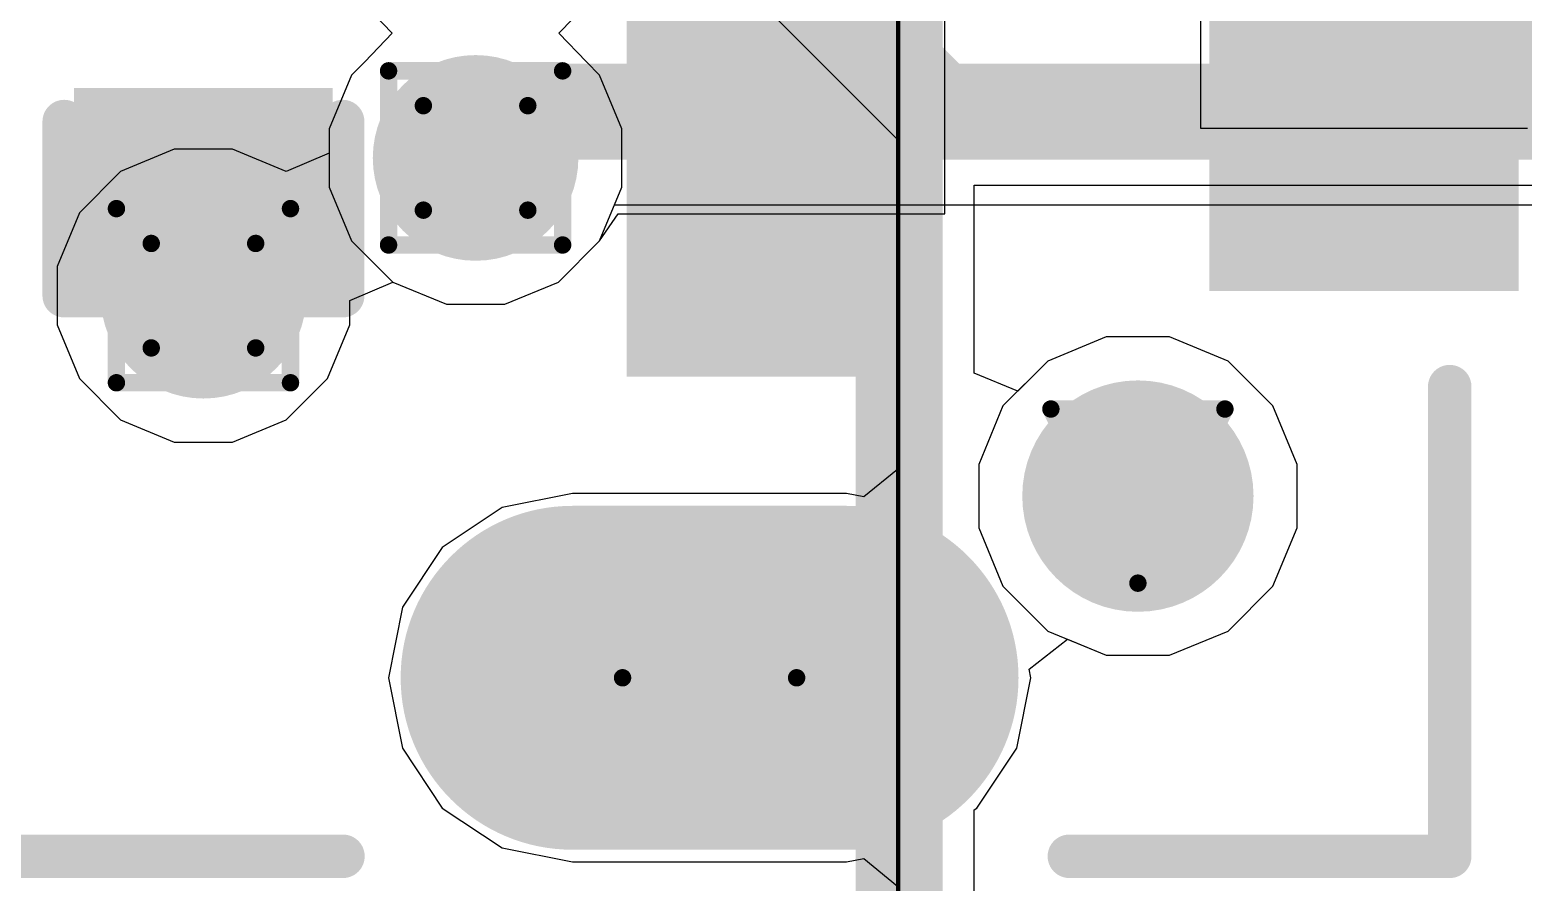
# Model space of a CAD drawing. Header units: inches. Extents: x -11 to 5433, y -4 to 5447.
# Drawn here: x -5.037 to -0.679, y 15.835 to 18.321 of the extents above; entities that cross this region are included whole.
import ezdxf

# ---------------------------------------------------------------- set-up
doc = ezdxf.new("R2010")
doc.units = ezdxf.units.IN
for name, color, linetype in [('Bottom Layer', 5, 'Continuous'), ('Bottom Overlay', 54, 'Continuous'), ('Bottom Paste', 16, 'Continuous'), ('Bottom Solder', 6, 'Continuous'), ('Drill Drawing', 1, 'Continuous'), ('Ground', 16, 'Continuous'), ('Mechanical 4', 56, 'Continuous'), ('Multi-Layer', 9, 'Continuous'), ('Pad Holes', 156, 'Continuous'), ('Power', 76, 'Continuous'), ('Top Layer', 1, 'Continuous'), ('Top Overlay', 2, 'Continuous'), ('Top Paste', 8, 'Continuous'), ('Top Solder', 216, 'Continuous'), ('Via Holes', 16, 'Continuous')]:
    doc.layers.add(name, color=color, linetype=linetype)

# ---------------------------------------------------------------- blocks, each defined once
blk = doc.blocks.new('12401832E402A_B_152')
at = {"layer": 'Bottom Layer'}
h = blk.add_hatch(color=5, dxfattribs=at)
edge = h.paths.add_edge_path()
edge.add_arc((-4.13, -1.62), 0.4, 0, 180)
edge.add_line((-4.53, -1.62), (-4.53, -2.42))
edge.add_arc((-4.13, -2.42), 0.4, 180, 360)
edge.add_line((-3.73, -2.42), (-3.73, -1.62))
for points in [[(-2.85, -1.88), (-2.85, -2.58), (-3.15, -2.58), (-3.15, -1.88)], [(-2.35, -1.88), (-2.35, -2.58), (-2.65, -2.58), (-2.65, -1.88)], [(-2.6, -3.58), (-2.6, -4.28), (-2.9, -4.28), (-2.9, -3.58)], [(-2.1, -3.58), (-2.1, -4.28), (-2.4, -4.28), (-2.4, -3.58)]]:
    blk.add_hatch(color=5, dxfattribs=at).paths.add_polyline_path(points)
at = {"layer": 'Bottom Paste'}
for points in [[(-2.85, -1.88), (-2.85, -2.58), (-3.15, -2.58), (-3.15, -1.88)], [(-2.35, -1.88), (-2.35, -2.58), (-2.65, -2.58), (-2.65, -1.88)], [(-2.6, -3.58), (-2.6, -4.28), (-2.9, -4.28), (-2.9, -3.58)], [(-2.1, -3.58), (-2.1, -4.28), (-2.4, -4.28), (-2.4, -3.58)]]:
    blk.add_hatch(color=16, dxfattribs=at).paths.add_polyline_path(points)
at = {"layer": 'Bottom Solder'}
h = blk.add_hatch(color=6, dxfattribs=at)
edge = h.paths.add_edge_path()
edge.add_arc((-4.13, -1.62), 0.5016, 0, 180)
edge.add_line((-4.6316, -1.62), (-4.6316, -2.42))
edge.add_arc((-4.13, -2.42), 0.5016, 180, 360)
edge.add_line((-3.6284, -2.42), (-3.6284, -1.62))
for points in [[(-2.7484, -1.7784), (-2.7484, -2.6816), (-3.2516, -2.6816), (-3.2516, -1.7784)], [(-2.2484, -1.7784), (-2.2484, -2.6816), (-2.7516, -2.6816), (-2.7516, -1.7784)], [(-1.7484, -1.7784), (-1.7484, -2.6816), (-2.2516, -2.6816), (-2.2516, -1.7784)], [(-2.4984, -3.4784), (-2.4984, -4.3816), (-3.0016, -4.3816), (-3.0016, -3.4784)], [(-1.9984, -3.4784), (-1.9984, -4.3816), (-2.5016, -4.3816), (-2.5016, -3.4784)]]:
    blk.add_hatch(color=6, dxfattribs=at).paths.add_polyline_path(points)
h = blk.add_hatch(color=6, dxfattribs=at)
edge = h.paths.add_edge_path()
edge.add_arc((-3.6, -3.27), 0.1016, 0, 360)
at = {"layer": 'Ground'}
h = blk.add_hatch(color=16, dxfattribs=at)
edge = h.paths.add_edge_path()
edge.add_arc((-4.13, -1.62), 0.4, 0, 180)
edge.add_line((-4.53, -1.62), (-4.53, -2.42))
edge.add_arc((-4.13, -2.42), 0.4, 180, 360)
edge.add_line((-3.73, -2.42), (-3.73, -1.62))
at = {"layer": 'Multi-Layer'}
h = blk.add_hatch(color=9, dxfattribs=at)
edge = h.paths.add_edge_path()
edge.add_arc((-4.13, -1.62), 0.4, 0, 180)
edge.add_line((-4.53, -1.62), (-4.53, -2.42))
edge.add_arc((-4.13, -2.42), 0.4, 180, 360)
edge.add_line((-3.73, -2.42), (-3.73, -1.62))
at = {"layer": 'Pad Holes'}
h = blk.add_hatch(color=7, dxfattribs=at)
edge = h.paths.add_edge_path()
edge.add_arc((-4.13, -1.72), 0.25, 0, 180)
edge.add_line((-4.38, -1.72), (-4.38, -2.32))
edge.add_arc((-4.13, -2.32), 0.25, 180, 360)
edge.add_line((-3.88, -2.32), (-3.88, -1.72))
h = blk.add_hatch(color=7, dxfattribs=at)
edge = h.paths.add_edge_path()
edge.add_arc((-3.6, -3.27), 0.3375, 0, 360)
at = {"layer": 'Power'}
h = blk.add_hatch(color=76, dxfattribs=at)
edge = h.paths.add_edge_path()
edge.add_arc((-4.13, -1.62), 0.4, 0, 180)
edge.add_line((-4.53, -1.62), (-4.53, -2.42))
edge.add_arc((-4.13, -2.42), 0.4, 180, 360)
edge.add_line((-3.73, -2.42), (-3.73, -1.62))
at = {"layer": 'Top Layer'}
h = blk.add_hatch(color=1, dxfattribs=at)
edge = h.paths.add_edge_path()
edge.add_arc((-4.13, -1.62), 0.4, 0, 180)
edge.add_line((-4.53, -1.62), (-4.53, -2.42))
edge.add_arc((-4.13, -2.42), 0.4, 180, 360)
edge.add_line((-3.73, -2.42), (-3.73, -1.62))
at = {"layer": 'Top Solder'}
h = blk.add_hatch(color=216, dxfattribs=at)
edge = h.paths.add_edge_path()
edge.add_arc((-4.13, -1.62), 0.5016, 0, 180)
edge.add_line((-4.6316, -1.62), (-4.6316, -2.42))
edge.add_arc((-4.13, -2.42), 0.5016, 180, 360)
edge.add_line((-3.6284, -2.42), (-3.6284, -1.62))
h = blk.add_hatch(color=216, dxfattribs=at)
edge = h.paths.add_edge_path()
edge.add_arc((-3.6, -3.27), 0.1016, 0, 360)
at = {"layer": 'Bottom Overlay'}
for points in [[(-4.6508, 2.8, 0.127, 0.127, 0), (-4.6508, -0.95, 0.127, 0.127, 0)], [(-4.6508, -3.07, 0.127, 0.127, 0), (-4.6508, -4.18, 0.127, 0.127, 0)], [(-4.6508, -4.18, 0.127, 0.127, 0), (-3.2808, -4.18, 0.127, 0.127, 0)]]:
    blk.add_lwpolyline(points, format="xyseb", dxfattribs=at)
for points in [[(-4.6825, -0.95, 0.0635, 0.0635, 1), (-4.619, -0.95, 0.0635, 0.0635, 1)], [(-4.6825, -3.07, 0.0635, 0.0635, 1), (-4.619, -3.07, 0.0635, 0.0635, 1)], [(-4.6825, -4.18, 0.0635, 0.0635, 1), (-4.619, -4.18, 0.0635, 0.0635, 1)], [(-4.6825, -4.18, 0.0635, 0.0635, 1), (-4.619, -4.18, 0.0635, 0.0635, 1)], [(-3.3125, -4.18, 0.0635, 0.0635, 1), (-3.249, -4.18, 0.0635, 0.0635, 1)]]:
    blk.add_lwpolyline(points, format="xyseb", close=True, dxfattribs=at)
blk = doc.blocks.new('C___0402_194')
at = {"layer": 'Top Layer'}
for points in [[(-0.6985, -0.3175), (-0.6985, 0.3175), (-0.2413, 0.3175), (-0.2413, -0.3175)], [(0.2413, -0.3175), (0.2413, 0.3175), (0.6985, 0.3175), (0.6985, -0.3175)]]:
    blk.add_hatch(color=1, dxfattribs=at).paths.add_polyline_path(points)
at = {"layer": 'Top Paste'}
for points in [[(-0.6985, -0.3175), (-0.6985, 0.3175), (-0.2413, 0.3175), (-0.2413, -0.3175)], [(0.2413, -0.3175), (0.2413, 0.3175), (0.6985, 0.3175), (0.6985, -0.3175)]]:
    blk.add_hatch(color=8, dxfattribs=at).paths.add_polyline_path(points)
at = {"layer": 'Top Solder'}
for points in [[(-0.7585, -0.3775), (-0.7585, 0.3775), (-0.1813, 0.3775), (-0.1813, -0.3775)], [(0.1813, -0.3775), (0.1813, 0.3775), (0.7585, 0.3775), (0.7585, -0.3775)]]:
    blk.add_hatch(color=216, dxfattribs=at).paths.add_polyline_path(points)
at = {"layer": 'Top Overlay'}
for points in [[(-0.2794, 0.4064, 0.127, 0.127, 0), (-0.7874, 0.4064, 0.127, 0.127, 0)], [(-0.7874, -0.4064, 0.127, 0.127, 0), (-0.7874, 0.4064, 0.127, 0.127, 0)], [(0.7874, 0.4064, 0.127, 0.127, 0), (0.2794, 0.4064, 0.127, 0.127, 0)], [(0.7874, -0.4064, 0.127, 0.127, 0), (0.7874, 0.4064, 0.127, 0.127, 0)], [(-0.2794, -0.4064, 0.127, 0.127, 0), (-0.7874, -0.4064, 0.127, 0.127, 0)], [(0.7874, -0.4064, 0.127, 0.127, 0), (0.2794, -0.4064, 0.127, 0.127, 0)]]:
    blk.add_lwpolyline(points, format="xyseb", dxfattribs=at)
for points in [[(-0.8191, 0.4064, 0.0635, 0.0635, 1), (-0.7556, 0.4064, 0.0635, 0.0635, 1)], [(-0.8191, 0.4064, 0.0635, 0.0635, 1), (-0.7556, 0.4064, 0.0635, 0.0635, 1)], [(-0.3111, 0.4064, 0.0635, 0.0635, 1), (-0.2477, 0.4064, 0.0635, 0.0635, 1)], [(0.2477, 0.4064, 0.0635, 0.0635, 1), (0.3111, 0.4064, 0.0635, 0.0635, 1)], [(0.7556, 0.4064, 0.0635, 0.0635, 1), (0.8191, 0.4064, 0.0635, 0.0635, 1)], [(0.7556, 0.4064, 0.0635, 0.0635, 1), (0.8191, 0.4064, 0.0635, 0.0635, 1)], [(-0.8191, -0.4064, 0.0635, 0.0635, 1), (-0.7556, -0.4064, 0.0635, 0.0635, 1)], [(-0.8191, -0.4064, 0.0635, 0.0635, 1), (-0.7556, -0.4064, 0.0635, 0.0635, 1)], [(-0.3111, -0.4064, 0.0635, 0.0635, 1), (-0.2477, -0.4064, 0.0635, 0.0635, 1)], [(0.2477, -0.4064, 0.0635, 0.0635, 1), (0.3111, -0.4064, 0.0635, 0.0635, 1)], [(0.7556, -0.4064, 0.0635, 0.0635, 1), (0.8191, -0.4064, 0.0635, 0.0635, 1)], [(0.7556, -0.4064, 0.0635, 0.0635, 1), (0.8191, -0.4064, 0.0635, 0.0635, 1)]]:
    blk.add_lwpolyline(points, format="xyseb", close=True, dxfattribs=at)

msp = doc.modelspace()

# ---------------------------------------------------------------- hatches: boundary and pattern name
at = {"layer": 'Bottom Layer'}
h = msp.add_hatch(color=5, dxfattribs=at)
edge = h.paths.add_edge_path()
edge.add_arc((-3.7359, 17.9479), 0.3, 0, 360)
h = msp.add_hatch(color=5, dxfattribs=at)
edge = h.paths.add_edge_path()
edge.add_arc((-4.5301, 17.546), 0.3, 0, 360)
at = {"layer": 'Ground'}
h = msp.add_hatch(color=16, dxfattribs=at)
edge = h.paths.add_edge_path()
edge.add_arc((-3.7359, 17.9479), 0.3, 0, 360)
h = msp.add_hatch(color=16, dxfattribs=at)
edge = h.paths.add_edge_path()
edge.add_arc((-4.5301, 17.546), 0.3, 0, 360)
at = {"layer": 'Power'}
h = msp.add_hatch(color=76, dxfattribs=at)
edge = h.paths.add_edge_path()
edge.add_arc((-3.7359, 17.9479), 0.3, 0, 360)
h = msp.add_hatch(color=76, dxfattribs=at)
edge = h.paths.add_edge_path()
edge.add_arc((-4.5301, 17.546), 0.3, 0, 360)
at = {"layer": 'Top Layer'}
h = msp.add_hatch(color=1, dxfattribs=at)
edge = h.paths.add_edge_path()
edge.add_arc((-3.7359, 17.9479), 0.3, 0, 360)
h = msp.add_hatch(color=1, dxfattribs=at)
edge = h.paths.add_edge_path()
edge.add_arc((-4.5301, 17.546), 0.3, 0, 360)
at = {"layer": 'Via Holes'}
h = msp.add_hatch(color=7, dxfattribs=at)
edge = h.paths.add_edge_path()
edge.add_arc((-3.7359, 17.9479), 0.15, 0, 360)
h = msp.add_hatch(color=7, dxfattribs=at)
edge = h.paths.add_edge_path()
edge.add_arc((-4.5301, 17.546), 0.15, 0, 360)

# ---------------------------------------------------------------- linework, layer by layer
at = {"layer": 'Bottom Layer'}
for p, q in [((-1.62, 18.8861), (-1.62, 18.0344)), ((-2.366, 17.7844), (-2.366, 18.6287)), ((-4.0592, 18.3944), (-3.9792, 18.3114)), ((-3.9792, 18.3114), (-4.0592, 18.2284)), ((-4.0592, 18.2284), (-4.0979, 18.1898)), ((-4.0979, 18.1898), (-4.1629, 18.0328)), ((-4.1629, 18.0328), (-4.1629, 17.863)), ((-1.62, 18.0344), (-0.666, 18.0344)), ((-4.1629, 17.863), (-4.0979, 17.706)), ((-3.3739, 17.706), (-3.32, 17.7844)), ((-3.32, 17.7844), (-2.366, 17.7844)), ((-4.0979, 17.706), (-3.9778, 17.5859)), ((-3.494, 17.5859), (-3.3739, 17.706)), ((-3.9778, 17.5859), (-3.8208, 17.5209)), ((-3.6509, 17.5209), (-3.494, 17.5859)), ((-3.8208, 17.5209), (-3.6509, 17.5209)), ((-1.8954, 17.4259), (-2.0662, 17.3552)), ((-1.7106, 17.4259), (-1.8954, 17.4259)), ((-1.5399, 17.3552), (-1.7106, 17.4259)), ((-2.0662, 17.3552), (-2.1968, 17.2245)), ((-1.4093, 17.2245), (-1.5399, 17.3552)), ((-2.1968, 17.2245), (-2.2675, 17.0538)), ((-1.3385, 17.0538), (-1.4093, 17.2245)), ((-2.2675, 17.0538), (-2.2675, 16.869)), ((-1.3385, 16.869), (-1.3385, 17.0538)), ((-2.2675, 16.869), (-2.1968, 16.6983)), ((-1.4093, 16.6983), (-1.3385, 16.869)), ((-2.1968, 16.6983), (-2.0662, 16.5676)), ((-1.5399, 16.5676), (-1.4093, 16.6983)), ((-2.0662, 16.5676), (-1.8954, 16.4969)), ((-1.7106, 16.4969), (-1.5399, 16.5676)), ((-1.8954, 16.4969), (-1.7106, 16.4969))]:
    msp.add_line(p, q, dxfattribs=at)
for points in [[(-1.143, 18.3114, 0.2794, 0.2794, 0), (-1.1216, 18.3328, 0.2794, 0.2794, 0)], [(-1.1216, 18.3328, 0.2794, 0.2794, 0), (-0.2133, 18.3328, 0.2794, 0.2794, 0)], [(-3.7359, 17.9479, 0.2794, 0.2794, 0), (-3.601, 18.0828, 0.2794, 0.2794, 0)], [(-3.601, 18.0828, 0.2794, 0.2794, 0), (-2.8644, 18.0828, 0.2794, 0.2794, 0)], [(-2.8644, 18.0828, 0.2794, 0.2794, 0), (-2.843, 18.0614, 0.2794, 0.2794, 0)]]:
    msp.add_lwpolyline(points, format="xyseb", dxfattribs=at)
for points in [[(-1.2129, 18.3114, 0.1397, 0.1397, 1), (-1.0732, 18.3114, 0.1397, 0.1397, 1)], [(-1.1915, 18.3328, 0.1397, 0.1397, 1), (-1.0518, 18.3328, 0.1397, 0.1397, 1)], [(-1.1915, 18.3328, 0.1397, 0.1397, 1), (-1.0518, 18.3328, 0.1397, 0.1397, 1)], [(-3.6708, 18.0828, 0.1397, 0.1397, 1), (-3.5311, 18.0828, 0.1397, 0.1397, 1)], [(-3.6708, 18.0828, 0.1397, 0.1397, 1), (-3.5311, 18.0828, 0.1397, 0.1397, 1)], [(-2.9343, 18.0828, 0.1397, 0.1397, 1), (-2.7946, 18.0828, 0.1397, 0.1397, 1)], [(-2.9343, 18.0828, 0.1397, 0.1397, 1), (-2.7946, 18.0828, 0.1397, 0.1397, 1)], [(-2.9129, 18.0614, 0.1397, 0.1397, 1), (-2.7732, 18.0614, 0.1397, 0.1397, 1)], [(-3.8057, 17.9479, 0.1397, 0.1397, 1), (-3.666, 17.9479, 0.1397, 0.1397, 1)]]:
    msp.add_lwpolyline(points, format="xyseb", close=True, dxfattribs=at)
at = {"layer": 'Drill Drawing'}
for points in [[(-3.9899, 18.2019, 0.0508, 0.0508, 0), (-3.4819, 18.2019, 0.0508, 0.0508, 0)], [(-3.9899, 17.6939, 0.0508, 0.0508, 0), (-3.9899, 18.2019, 0.0508, 0.0508, 0)], [(-3.4819, 17.6939, 0.0508, 0.0508, 0), (-3.4819, 18.2019, 0.0508, 0.0508, 0)], [(-3.8883, 18.1003, 0.0508, 0.0508, 0), (-3.5835, 18.1003, 0.0508, 0.0508, 0)], [(-3.8883, 17.7955, 0.0508, 0.0508, 0), (-3.8883, 18.1003, 0.0508, 0.0508, 0)], [(-3.5835, 17.7955, 0.0508, 0.0508, 0), (-3.5835, 18.1003, 0.0508, 0.0508, 0)], [(-4.7841, 17.8, 0.0508, 0.0508, 0), (-4.2761, 17.8, 0.0508, 0.0508, 0)], [(-4.7841, 17.292, 0.0508, 0.0508, 0), (-4.7841, 17.8, 0.0508, 0.0508, 0)], [(-4.2761, 17.292, 0.0508, 0.0508, 0), (-4.2761, 17.8, 0.0508, 0.0508, 0)], [(-3.8883, 17.7955, 0.0508, 0.0508, 0), (-3.5835, 17.7955, 0.0508, 0.0508, 0)], [(-4.6825, 17.6984, 0.0508, 0.0508, 0), (-4.3777, 17.6984, 0.0508, 0.0508, 0)], [(-4.6825, 17.3936, 0.0508, 0.0508, 0), (-4.6825, 17.6984, 0.0508, 0.0508, 0)], [(-4.3777, 17.3936, 0.0508, 0.0508, 0), (-4.3777, 17.6984, 0.0508, 0.0508, 0)], [(-3.9899, 17.6939, 0.0508, 0.0508, 0), (-3.4819, 17.6939, 0.0508, 0.0508, 0)], [(-4.6825, 17.3936, 0.0508, 0.0508, 0), (-4.3777, 17.3936, 0.0508, 0.0508, 0)], [(-4.7841, 17.292, 0.0508, 0.0508, 0), (-4.2761, 17.292, 0.0508, 0.0508, 0)], [(-2.057, 17.2154, 0.0508, 0.0508, 0), (-1.549, 17.2154, 0.0508, 0.0508, 0)], [(-2.057, 17.2154, 0.0508, 0.0508, 0), (-1.803, 16.7074, 0.0508, 0.0508, 0)], [(-1.803, 16.7074, 0.0508, 0.0508, 0), (-1.549, 17.2154, 0.0508, 0.0508, 0)]]:
    msp.add_lwpolyline(points, format="xyseb", dxfattribs=at)
for points in [[(-4.0026, 18.2019, 0.0254, 0.0254, 1), (-3.9772, 18.2019, 0.0254, 0.0254, 1)], [(-4.0026, 18.2019, 0.0254, 0.0254, 1), (-3.9772, 18.2019, 0.0254, 0.0254, 1)], [(-3.4946, 18.2019, 0.0254, 0.0254, 1), (-3.4692, 18.2019, 0.0254, 0.0254, 1)], [(-3.4946, 18.2019, 0.0254, 0.0254, 1), (-3.4692, 18.2019, 0.0254, 0.0254, 1)], [(-3.901, 18.1003, 0.0254, 0.0254, 1), (-3.8756, 18.1003, 0.0254, 0.0254, 1)], [(-3.901, 18.1003, 0.0254, 0.0254, 1), (-3.8756, 18.1003, 0.0254, 0.0254, 1)], [(-3.5962, 18.1003, 0.0254, 0.0254, 1), (-3.5708, 18.1003, 0.0254, 0.0254, 1)], [(-3.5962, 18.1003, 0.0254, 0.0254, 1), (-3.5708, 18.1003, 0.0254, 0.0254, 1)], [(-4.7968, 17.8, 0.0254, 0.0254, 1), (-4.7714, 17.8, 0.0254, 0.0254, 1)], [(-4.7968, 17.8, 0.0254, 0.0254, 1), (-4.7714, 17.8, 0.0254, 0.0254, 1)], [(-4.2888, 17.8, 0.0254, 0.0254, 1), (-4.2634, 17.8, 0.0254, 0.0254, 1)], [(-4.2888, 17.8, 0.0254, 0.0254, 1), (-4.2634, 17.8, 0.0254, 0.0254, 1)], [(-3.901, 17.7955, 0.0254, 0.0254, 1), (-3.8756, 17.7955, 0.0254, 0.0254, 1)], [(-3.901, 17.7955, 0.0254, 0.0254, 1), (-3.8756, 17.7955, 0.0254, 0.0254, 1)], [(-3.5962, 17.7955, 0.0254, 0.0254, 1), (-3.5708, 17.7955, 0.0254, 0.0254, 1)], [(-3.5962, 17.7955, 0.0254, 0.0254, 1), (-3.5708, 17.7955, 0.0254, 0.0254, 1)], [(-4.6952, 17.6984, 0.0254, 0.0254, 1), (-4.6698, 17.6984, 0.0254, 0.0254, 1)], [(-4.6952, 17.6984, 0.0254, 0.0254, 1), (-4.6698, 17.6984, 0.0254, 0.0254, 1)], [(-4.3904, 17.6984, 0.0254, 0.0254, 1), (-4.365, 17.6984, 0.0254, 0.0254, 1)], [(-4.3904, 17.6984, 0.0254, 0.0254, 1), (-4.365, 17.6984, 0.0254, 0.0254, 1)], [(-4.0026, 17.6939, 0.0254, 0.0254, 1), (-3.9772, 17.6939, 0.0254, 0.0254, 1)], [(-4.0026, 17.6939, 0.0254, 0.0254, 1), (-3.9772, 17.6939, 0.0254, 0.0254, 1)], [(-3.4946, 17.6939, 0.0254, 0.0254, 1), (-3.4692, 17.6939, 0.0254, 0.0254, 1)], [(-3.4946, 17.6939, 0.0254, 0.0254, 1), (-3.4692, 17.6939, 0.0254, 0.0254, 1)], [(-4.6952, 17.3936, 0.0254, 0.0254, 1), (-4.6698, 17.3936, 0.0254, 0.0254, 1)], [(-4.6952, 17.3936, 0.0254, 0.0254, 1), (-4.6698, 17.3936, 0.0254, 0.0254, 1)], [(-4.3904, 17.3936, 0.0254, 0.0254, 1), (-4.365, 17.3936, 0.0254, 0.0254, 1)], [(-4.3904, 17.3936, 0.0254, 0.0254, 1), (-4.365, 17.3936, 0.0254, 0.0254, 1)], [(-4.7968, 17.292, 0.0254, 0.0254, 1), (-4.7714, 17.292, 0.0254, 0.0254, 1)], [(-4.7968, 17.292, 0.0254, 0.0254, 1), (-4.7714, 17.292, 0.0254, 0.0254, 1)], [(-4.2888, 17.292, 0.0254, 0.0254, 1), (-4.2634, 17.292, 0.0254, 0.0254, 1)], [(-4.2888, 17.292, 0.0254, 0.0254, 1), (-4.2634, 17.292, 0.0254, 0.0254, 1)], [(-2.0697, 17.2154, 0.0254, 0.0254, 1), (-2.0443, 17.2154, 0.0254, 0.0254, 1)], [(-2.0697, 17.2154, 0.0254, 0.0254, 1), (-2.0443, 17.2154, 0.0254, 0.0254, 1)], [(-1.5617, 17.2154, 0.0254, 0.0254, 1), (-1.5363, 17.2154, 0.0254, 0.0254, 1)], [(-1.5617, 17.2154, 0.0254, 0.0254, 1), (-1.5363, 17.2154, 0.0254, 0.0254, 1)], [(-2.799, 16.4314, 0.0508, 0.0508, 1), (-3.307, 16.4314, 0.0508, 0.0508, 1)], [(-1.8157, 16.7074, 0.0254, 0.0254, 1), (-1.7903, 16.7074, 0.0254, 0.0254, 1)], [(-1.8157, 16.7074, 0.0254, 0.0254, 1), (-1.7903, 16.7074, 0.0254, 0.0254, 1)], [(-3.3197, 16.4314, 0.0254, 0.0254, 1), (-3.2943, 16.4314, 0.0254, 0.0254, 1)], [(-2.8117, 16.4314, 0.0254, 0.0254, 1), (-2.7863, 16.4314, 0.0254, 0.0254, 1)]]:
    msp.add_lwpolyline(points, format="xyseb", close=True, dxfattribs=at)
at = {"layer": 'Ground'}
for p, q in [((-4.0592, 18.3944), (-3.9792, 18.3114)), ((-3.4925, 18.3114), (-3.4125, 18.3944)), ((-3.9792, 18.3114), (-4.0592, 18.2284)), ((-3.4125, 18.2284), (-3.4925, 18.3114)), ((-4.0592, 18.2284), (-4.0979, 18.1898)), ((-3.3739, 18.1898), (-3.4125, 18.2284)), ((-4.0979, 18.1898), (-4.1629, 18.0328)), ((-3.3089, 18.0328), (-3.3739, 18.1898)), ((-4.1629, 18.0328), (-4.1629, 17.863)), ((-3.3089, 17.863), (-3.3089, 18.0328)), ((-4.1629, 17.863), (-4.0979, 17.706)), ((-3.3739, 17.706), (-3.3089, 17.863)), ((-4.0979, 17.706), (-3.9778, 17.5859)), ((-3.494, 17.5859), (-3.3739, 17.706)), ((-3.9778, 17.5859), (-3.8208, 17.5209)), ((-3.6509, 17.5209), (-3.494, 17.5859)), ((-3.8208, 17.5209), (-3.6509, 17.5209)), ((-1.8954, 17.4259), (-2.0662, 17.3552)), ((-1.7106, 17.4259), (-1.8954, 17.4259)), ((-1.5399, 17.3552), (-1.7106, 17.4259)), ((-2.0662, 17.3552), (-2.1968, 17.2245)), ((-1.4093, 17.2245), (-1.5399, 17.3552)), ((-2.1968, 17.2245), (-2.2675, 17.0538)), ((-1.3385, 17.0538), (-1.4093, 17.2245)), ((-2.2675, 17.0538), (-2.2675, 16.869)), ((-1.3385, 16.869), (-1.3385, 17.0538)), ((-2.2675, 16.869), (-2.1968, 16.6983)), ((-1.4093, 16.6983), (-1.3385, 16.869)), ((-2.1968, 16.6983), (-2.0662, 16.5676)), ((-1.5399, 16.5676), (-1.4093, 16.6983)), ((-2.0662, 16.5676), (-1.8954, 16.4969)), ((-1.7106, 16.4969), (-1.5399, 16.5676)), ((-1.8954, 16.4969), (-1.7106, 16.4969))]:
    msp.add_line(p, q, dxfattribs=at)
at = {"layer": 'Mechanical 4'}
for points in [[(-2.5, -2.5, 0.254, 0.254, 0), (-2.5, 33.5, 0.254, 0.254, 0)], [(-2.5028, -2.505, 0.0127, 0.0127, 0), (-2.5028, 33.495, 0.0127, 0.0127, 0)]]:
    msp.add_lwpolyline(points, format="xyseb", dxfattribs=at)
at = {"layer": 'Power'}
for p, q in [((-3.1819, 18.6791), (-2.5047, 18.002)), ((-4.0592, 18.3944), (-3.9792, 18.3114)), ((-3.4925, 18.3114), (-3.4125, 18.3944)), ((-3.9792, 18.3114), (-4.0592, 18.2284)), ((-3.4125, 18.2284), (-3.4925, 18.3114)), ((-4.0592, 18.2284), (-4.0979, 18.1898)), ((-3.3739, 18.1898), (-3.4125, 18.2284)), ((-4.0979, 18.1898), (-4.1629, 18.0328)), ((-3.3089, 18.0328), (-3.3739, 18.1898)), ((-4.1629, 18.0328), (-4.1629, 17.9622)), ((-3.3089, 17.863), (-3.3089, 18.0328)), ((-2.5047, 18.002), (-2.5047, 17.0393)), ((-4.6151, 17.973), (-4.772, 17.908)), ((-4.4452, 17.973), (-4.6151, 17.973)), ((-4.2883, 17.908), (-4.4452, 17.973)), ((-4.1629, 17.9622), (-4.2883, 17.908)), ((-4.772, 17.908), (-4.8921, 17.7879)), ((-2.2807, 17.3203), (-2.2807, 17.8687)), ((-2.2807, 17.8687), (5.2435, 17.8687)), ((-3.3739, 17.706), (-3.3089, 17.863)), ((-4.8921, 17.7879), (-4.9571, 17.6309)), ((-3.494, 17.5859), (-3.3739, 17.706)), ((-4.9571, 17.6309), (-4.9571, 17.4611)), ((-4.1031, 17.5317), (-3.9778, 17.5859)), ((-3.9778, 17.5859), (-3.8208, 17.5209)), ((-3.6509, 17.5209), (-3.494, 17.5859)), ((-4.1031, 17.4611), (-4.1031, 17.5317)), ((-3.8208, 17.5209), (-3.6509, 17.5209)), ((-4.9571, 17.4611), (-4.8921, 17.3041)), ((-4.1681, 17.3041), (-4.1031, 17.4611)), ((-1.8954, 17.4259), (-2.0662, 17.3552)), ((-1.7106, 17.4259), (-1.8954, 17.4259)), ((-1.5399, 17.3552), (-1.7106, 17.4259)), ((-2.0662, 17.3552), (-2.1537, 17.2677)), ((-1.4093, 17.2245), (-1.5399, 17.3552)), ((-4.8921, 17.3041), (-4.772, 17.184)), ((-4.2883, 17.184), (-4.1681, 17.3041)), ((-2.1537, 17.2677), (-2.2807, 17.3203)), ((-1.3385, 17.0538), (-1.4093, 17.2245)), ((-4.772, 17.184), (-4.6151, 17.119)), ((-4.4452, 17.119), (-4.2883, 17.184)), ((-4.6151, 17.119), (-4.4452, 17.119)), ((-1.3385, 16.869), (-1.3385, 17.0538)), ((-2.5047, 17.0393), (-2.6029, 16.9588)), ((-3.453, 16.9687), (-3.6587, 16.9278)), ((-2.653, 16.9687), (-3.453, 16.9687)), ((-2.6029, 16.9588), (-2.653, 16.9687)), ((-3.6587, 16.9278), (-3.833, 16.8114)), ((-1.4093, 16.6983), (-1.3385, 16.869)), ((-3.833, 16.8114), (-3.9495, 16.637)), ((-1.5399, 16.5676), (-1.4093, 16.6983)), ((-3.9495, 16.637), (-3.9904, 16.4314)), ((-1.7106, 16.4969), (-1.5399, 16.5676)), ((-2.1206, 16.4562), (-2.0086, 16.5438)), ((-2.0086, 16.5438), (-1.8954, 16.4969)), ((-1.8954, 16.4969), (-1.7106, 16.4969)), ((-3.9904, 16.4314), (-3.9495, 16.2258)), ((-2.1566, 16.2258), (-2.1157, 16.4314)), ((-2.1157, 16.4314), (-2.1206, 16.4562)), ((-3.9495, 16.2258), (-3.833, 16.0515)), ((-2.2731, 16.0515), (-2.1566, 16.2258)), ((-3.833, 16.0515), (-3.6587, 15.935)), ((-2.2807, 16.0464), (-2.2731, 16.0515)), ((-2.2807, 15.2563), (-2.2807, 16.0464)), ((-3.6587, 15.935), (-3.453, 15.8941)), ((-3.453, 15.8941), (-2.653, 15.8941)), ((-2.653, 15.8941), (-2.6029, 15.9041)), ((-2.6029, 15.9041), (-2.5047, 15.8235))]:
    msp.add_line(p, q, dxfattribs=at)
for points in [[(-4.8277, 20.618, 0.1524, 0.1524, 0), (-2.2856, 18.0759, 0.1524, 0.1524, 0)], [(-2.2856, 18.0759, 0.1524, 0.1524, 0), (5.2435, 18.0759, 0.1524, 0.1524, 0)]]:
    msp.add_lwpolyline(points, format="xyseb", dxfattribs=at)
msp.add_lwpolyline([(-2.3237, 18.0759, 0.0762, 0.0762, 1), (-2.2475, 18.0759, 0.0762, 0.0762, 1)], format="xyseb", close=True, dxfattribs=at)
msp.add_lwpolyline([(-2.3237, 18.0759, 0.0762, 0.0762, 1), (-2.2475, 18.0759, 0.0762, 0.0762, 1)], format="xyseb", close=True, dxfattribs=at)
at = {"layer": 'Top Layer'}
for p, q in [((-4.0592, 18.3944), (-3.9792, 18.3114)), ((-3.9792, 18.3114), (-4.0592, 18.2284)), ((-4.0592, 18.2284), (-4.0979, 18.1898)), ((-4.0979, 18.1898), (-4.1629, 18.0328)), ((-4.1629, 18.0328), (-4.1629, 17.863)), ((-4.1629, 17.863), (-4.0979, 17.706)), ((-3.3739, 17.706), (-3.3305, 17.8109)), ((-3.3305, 17.8109), (4.8353, 17.8109)), ((-4.0979, 17.706), (-3.9778, 17.5859)), ((-3.494, 17.5859), (-3.3739, 17.706)), ((-3.9778, 17.5859), (-3.8208, 17.5209)), ((-3.6509, 17.5209), (-3.494, 17.5859)), ((-3.8208, 17.5209), (-3.6509, 17.5209)), ((-1.8954, 17.4259), (-2.0662, 17.3552)), ((-1.7106, 17.4259), (-1.8954, 17.4259)), ((-1.5399, 17.3552), (-1.7106, 17.4259)), ((-2.0662, 17.3552), (-2.1968, 17.2245)), ((-1.4093, 17.2245), (-1.5399, 17.3552)), ((-2.1968, 17.2245), (-2.2675, 17.0538)), ((-1.3385, 17.0538), (-1.4093, 17.2245)), ((-2.2675, 17.0538), (-2.2675, 16.869)), ((-1.3385, 16.869), (-1.3385, 17.0538)), ((-2.2675, 16.869), (-2.1968, 16.6983)), ((-1.4093, 16.6983), (-1.3385, 16.869)), ((-2.1968, 16.6983), (-2.0662, 16.5676)), ((-1.5399, 16.5676), (-1.4093, 16.6983)), ((-2.0662, 16.5676), (-1.8954, 16.4969)), ((-1.7106, 16.4969), (-1.5399, 16.5676)), ((-1.8954, 16.4969), (-1.7106, 16.4969))]:
    msp.add_line(p, q, dxfattribs=at)
for points in [[(-3.7359, 17.9479, 0.2794, 0.2794, 0), (-3.601, 18.0828, 0.2794, 0.2794, 0)], [(-3.601, 18.0828, 0.2794, 0.2794, 0), (4.8633, 18.0828, 0.2794, 0.2794, 0)], [(-4.5301, 17.546, 0.3048, 0.3048, 0), (-4.5301, 17.8635, 0.3048, 0.3048, 0)]]:
    msp.add_lwpolyline(points, format="xyseb", dxfattribs=at)
for points in [[(-3.6708, 18.0828, 0.1397, 0.1397, 1), (-3.5311, 18.0828, 0.1397, 0.1397, 1)], [(-3.6708, 18.0828, 0.1397, 0.1397, 1), (-3.5311, 18.0828, 0.1397, 0.1397, 1)], [(-3.8057, 17.9479, 0.1397, 0.1397, 1), (-3.666, 17.9479, 0.1397, 0.1397, 1)], [(-4.6063, 17.8635, 0.1524, 0.1524, 1), (-4.4539, 17.8635, 0.1524, 0.1524, 1)], [(-4.6063, 17.546, 0.1524, 0.1524, 1), (-4.4539, 17.546, 0.1524, 0.1524, 1)]]:
    msp.add_lwpolyline(points, format="xyseb", close=True, dxfattribs=at)

# ---------------------------------------------------------------- block references
for name, p, rotation in [('12401832E402A_B_152', (-5.073, 20.5614), 90), ('C___0402_194', (-4.5301, 18.3334), 270)]:
    msp.add_blockref(name, p, dxfattribs=dict(rotation=rotation))

doc.saveas('drawing.dxf')
